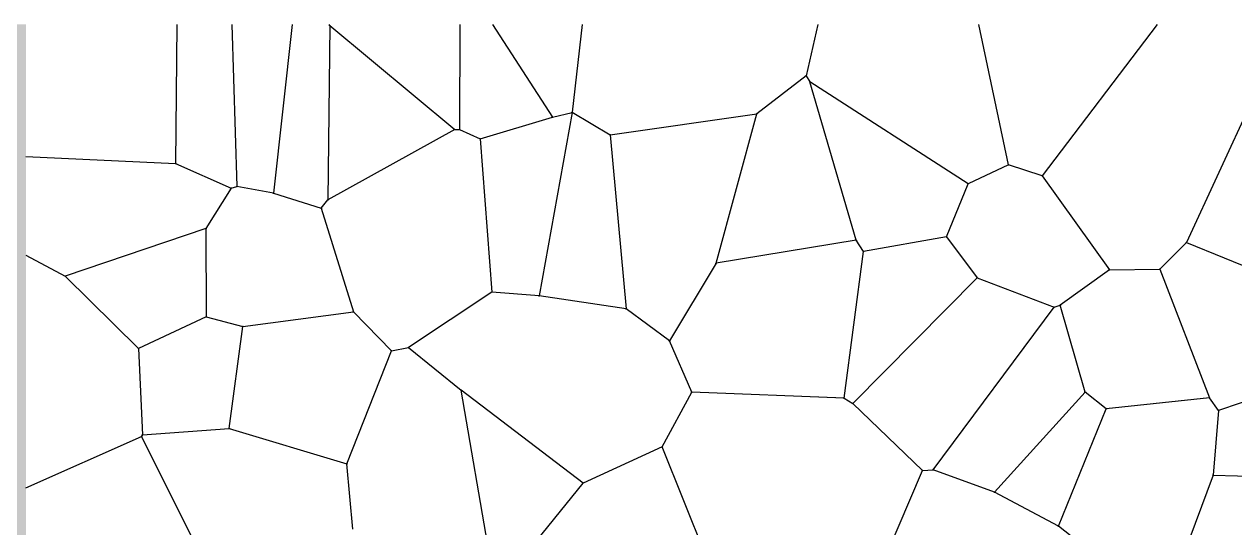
# Model space of a CAD drawing. Header units: metres. Extents: x 0 to 5000, y 0 to 2000.
# Drawn here: x 1009 to 1630, y 1242 to 1500 of the extents above; entities that cross this region are included whole.
import ezdxf

# ---------------------------------------------------------------- set-up
doc = ezdxf.new("R2010")
doc.units = ezdxf.units.M

msp = doc.modelspace()

# ---------------------------------------------------------------- hatches: boundary and pattern name
at = {"layer": 'buffer'}
msp.add_hatch(color=7, dxfattribs=at).paths.add_polyline_path([(1000, 500), (1010, 500), (1010, 1500), (1000, 1500), (1000, 500)])
at = {"layer": 'throats'}
for points in [[(1086.93, 1428.68), (1086.63, 1428.68), (1087.34, 1500), (1087.64, 1500), (1086.93, 1428.68)], [(1118.37, 1416.88), (1118.07, 1416.87), (1115.54, 1500), (1115.84, 1500), (1118.37, 1416.88)], [(1137.12, 1413.47), (1136.82, 1413.51), (1146.41, 1500.02), (1146.71, 1499.98), (1137.12, 1413.47)], [(1165.06, 1410), (1164.76, 1410), (1165.67, 1499.42), (1165.97, 1499.41), (1165.06, 1410)], [(1165.38, 1499.93), (1165.65, 1500.07), (1165.95, 1499.48), (1165.69, 1499.34), (1165.38, 1499.93)], [(1230.08, 1446.16), (1229.88, 1445.93), (1165.73, 1499.3), (1165.92, 1499.53), (1230.08, 1446.16)], [(1232.57, 1446.09), (1232.27, 1446.09), (1232.49, 1500), (1232.79, 1500), (1232.57, 1446.09)], [(1280.24, 1452.53), (1279.99, 1452.36), (1249.26, 1499.92), (1249.52, 1500.08), (1280.24, 1452.53)], [(1290.38, 1454.91), (1290.09, 1454.94), (1295.25, 1500.02), (1295.55, 1499.98), (1290.38, 1454.91)], [(1410.3, 1473.64), (1410.01, 1473.71), (1416.11, 1500.03), (1416.4, 1499.97), (1410.3, 1473.64)], [(1498.6, 1499.97), (1498.89, 1500.03), (1514.21, 1427.98), (1513.91, 1427.92), (1498.6, 1499.97)], [(1531.5, 1422.33), (1531.26, 1422.51), (1590.24, 1500.09), (1590.48, 1499.91), (1531.5, 1422.33)], [(1385.1, 1454.09), (1384.92, 1454.32), (1410.07, 1473.8), (1410.25, 1473.56), (1385.1, 1454.09)], [(1412.29, 1470.57), (1412.03, 1470.41), (1410.03, 1473.6), (1410.29, 1473.76), (1412.29, 1470.57)], [(1412.02, 1470.44), (1412.3, 1470.53), (1436.04, 1389.38), (1435.75, 1389.29), (1412.02, 1470.44)], [(1412.08, 1470.36), (1412.24, 1470.61), (1493.39, 1418.48), (1493.23, 1418.22), (1412.08, 1470.36)], [(1605.49, 1388.11), (1605.22, 1388.23), (1638.39, 1459.98), (1638.66, 1459.85), (1605.49, 1388.11)], [(1273.36, 1360.83), (1273.07, 1360.89), (1290.07, 1454.95), (1290.37, 1454.9), (1273.36, 1360.83)], [(1290.18, 1455.07), (1290.25, 1454.78), (1280.15, 1452.3), (1280.08, 1452.59), (1290.18, 1455.07)], [(1309.74, 1443.58), (1309.59, 1443.32), (1290.16, 1454.8), (1290.31, 1455.06), (1309.74, 1443.58)], [(1290.26, 1454.78), (1290.17, 1455.06), (1290.19, 1455.07), (1290.28, 1454.78), (1290.26, 1454.78)], [(1384.99, 1454.35), (1385.03, 1454.06), (1309.68, 1443.3), (1309.64, 1443.6), (1384.99, 1454.35)], [(1384.86, 1454.24), (1385.15, 1454.16), (1364.17, 1377.54), (1363.88, 1377.62), (1384.86, 1454.24)], [(1280.07, 1452.59), (1280.16, 1452.3), (1243.12, 1441.16), (1243.04, 1441.44), (1280.07, 1452.59)], [(1164.98, 1409.87), (1164.84, 1410.13), (1229.91, 1446.18), (1230.05, 1445.92), (1164.98, 1409.87)], [(1232.42, 1446.24), (1232.42, 1445.94), (1229.98, 1445.9), (1229.98, 1446.2), (1232.42, 1446.24)], [(1243.14, 1441.44), (1243.02, 1441.16), (1232.36, 1445.95), (1232.48, 1446.23), (1243.14, 1441.44)], [(1249.1, 1362.81), (1248.8, 1362.78), (1242.93, 1441.29), (1243.23, 1441.31), (1249.1, 1362.81)], [(1318.05, 1354.19), (1317.75, 1354.16), (1309.51, 1443.43), (1309.81, 1443.46), (1318.05, 1354.19)], [(1086.79, 1428.83), (1086.78, 1428.53), (1009.99, 1432.16), (1010.01, 1432.46), (1086.79, 1428.83)], [(1115.31, 1416.18), (1115.19, 1415.91), (1086.72, 1428.54), (1086.85, 1428.81), (1115.31, 1416.18)], [(1493.37, 1418.21), (1493.24, 1418.49), (1514, 1428.09), (1514.12, 1427.82), (1493.37, 1418.21)], [(1514.01, 1427.81), (1514.11, 1428.1), (1531.43, 1422.56), (1531.33, 1422.27), (1514.01, 1427.81)], [(1565.93, 1374.29), (1565.68, 1374.12), (1531.26, 1422.33), (1531.5, 1422.5), (1565.93, 1374.29)], [(1102.46, 1395.24), (1102.2, 1395.4), (1115.12, 1416.12), (1115.38, 1415.96), (1102.46, 1395.24)], [(1118.18, 1417.02), (1118.26, 1416.73), (1115.29, 1415.9), (1115.21, 1416.19), (1118.18, 1417.02)], [(1118.19, 1416.72), (1118.25, 1417.02), (1136.99, 1413.64), (1136.94, 1413.34), (1118.19, 1416.72)], [(1493.17, 1418.41), (1493.45, 1418.29), (1482.4, 1391), (1482.12, 1391.11), (1493.17, 1418.41)], [(1161.5, 1405.93), (1161.41, 1405.65), (1136.92, 1413.35), (1137.01, 1413.63), (1161.5, 1405.93)], [(1164.79, 1410.09), (1165.03, 1409.9), (1161.57, 1405.69), (1161.34, 1405.89), (1164.79, 1410.09)], [(1178.15, 1352.74), (1177.87, 1352.65), (1161.31, 1405.75), (1161.59, 1405.83), (1178.15, 1352.74)], [(1030.21, 1370.87), (1030.12, 1371.15), (1102.28, 1395.46), (1102.38, 1395.18), (1030.21, 1370.87)], [(1102.6, 1350.03), (1102.3, 1350.03), (1102.18, 1395.32), (1102.48, 1395.32), (1102.6, 1350.03)], [(1439.73, 1383.47), (1439.68, 1383.77), (1482.23, 1391.21), (1482.28, 1390.91), (1439.73, 1383.47)], [(1498.03, 1370.09), (1497.79, 1369.91), (1482.14, 1390.97), (1482.38, 1391.15), (1498.03, 1370.09)], [(1364.05, 1377.43), (1364, 1377.73), (1435.87, 1389.48), (1435.92, 1389.19), (1364.05, 1377.43)], [(1435.77, 1389.25), (1436.02, 1389.42), (1439.83, 1383.7), (1439.58, 1383.54), (1435.77, 1389.25)], [(1591.74, 1374.36), (1591.53, 1374.57), (1605.25, 1388.28), (1605.46, 1388.06), (1591.74, 1374.36)], [(1662.32, 1365.22), (1662.2, 1364.94), (1605.3, 1388.03), (1605.41, 1388.31), (1662.32, 1365.22)], [(1030.24, 1371.14), (1030.1, 1370.88), (1009.93, 1381.5), (1010.07, 1381.76), (1030.24, 1371.14)], [(1439.56, 1383.64), (1439.85, 1383.6), (1429.83, 1308.32), (1429.53, 1308.36), (1439.56, 1383.64)], [(1340.27, 1337.67), (1340.01, 1337.83), (1363.89, 1377.66), (1364.15, 1377.5), (1340.27, 1337.67)], [(1540.65, 1355.94), (1540.47, 1356.18), (1565.72, 1374.33), (1565.89, 1374.08), (1540.65, 1355.94)], [(1591.63, 1374.62), (1591.63, 1374.32), (1565.81, 1374.05), (1565.8, 1374.35), (1591.63, 1374.62)], [(1617.24, 1308.54), (1616.96, 1308.43), (1591.49, 1374.41), (1591.77, 1374.52), (1617.24, 1308.54)], [(1067.77, 1334.03), (1067.56, 1333.82), (1030.06, 1370.9), (1030.27, 1371.12), (1067.77, 1334.03)], [(1434.23, 1305.49), (1434.02, 1305.7), (1497.8, 1370.1), (1498.01, 1369.89), (1434.23, 1305.49)], [(1537.51, 1355.16), (1537.4, 1354.88), (1497.85, 1369.86), (1497.96, 1370.14), (1537.51, 1355.16)], [(1206.37, 1334.32), (1206.2, 1334.57), (1248.87, 1362.92), (1249.04, 1362.67), (1206.37, 1334.32)], [(1248.94, 1362.64), (1248.96, 1362.94), (1273.23, 1361.01), (1273.21, 1360.71), (1248.94, 1362.64)], [(1273.2, 1360.71), (1273.24, 1361.01), (1317.92, 1354.32), (1317.88, 1354.02), (1273.2, 1360.71)], [(1317.81, 1354.05), (1317.99, 1354.29), (1340.23, 1337.87), (1340.05, 1337.63), (1317.81, 1354.05)], [(1537.34, 1355.11), (1537.58, 1354.93), (1475.52, 1271.59), (1475.28, 1271.76), (1537.34, 1355.11)], [(1540.51, 1356.2), (1540.61, 1355.92), (1537.51, 1354.87), (1537.41, 1355.16), (1540.51, 1356.2)], [(1540.42, 1356.02), (1540.71, 1356.1), (1553.48, 1311.52), (1553.19, 1311.43), (1540.42, 1356.02)], [(1067.73, 1333.79), (1067.6, 1334.06), (1102.39, 1350.17), (1102.52, 1349.89), (1067.73, 1333.79)], [(1121.34, 1345.26), (1121.27, 1344.97), (1102.42, 1349.89), (1102.49, 1350.18), (1121.34, 1345.26)], [(1177.99, 1352.84), (1178.03, 1352.54), (1121.32, 1344.97), (1121.28, 1345.26), (1177.99, 1352.84)], [(1197.61, 1332.82), (1197.39, 1332.61), (1177.9, 1352.59), (1178.12, 1352.8), (1197.61, 1332.82)], [(1121.16, 1345.14), (1121.45, 1345.1), (1114.49, 1292.85), (1114.2, 1292.89), (1121.16, 1345.14)], [(1340, 1337.69), (1340.28, 1337.81), (1351.74, 1311.58), (1351.47, 1311.46), (1340, 1337.69)], [(1069.94, 1289.57), (1069.65, 1289.55), (1067.52, 1333.92), (1067.81, 1333.93), (1069.94, 1289.57)], [(1197.36, 1332.77), (1197.64, 1332.66), (1174.8, 1274.63), (1174.52, 1274.74), (1197.36, 1332.77)], [(1206.26, 1334.59), (1206.32, 1334.3), (1197.53, 1332.57), (1197.47, 1332.86), (1206.26, 1334.59)], [(1233.32, 1312.65), (1233.13, 1312.41), (1206.19, 1334.33), (1206.38, 1334.56), (1233.32, 1312.65)], [(1621.74, 1301.98), (1621.65, 1302.27), (1677.6, 1320.99), (1677.69, 1320.7), (1621.74, 1301.98)], [(1233.08, 1312.5), (1233.37, 1312.56), (1249.73, 1217.34), (1249.43, 1217.29), (1233.08, 1312.5)], [(1233.14, 1312.41), (1233.32, 1312.65), (1295.98, 1265.03), (1295.8, 1264.79), (1233.14, 1312.41)], [(1351.47, 1311.6), (1351.74, 1311.45), (1336.47, 1283.33), (1336.21, 1283.47), (1351.47, 1311.6)], [(1351.6, 1311.37), (1351.61, 1311.67), (1429.69, 1308.49), (1429.68, 1308.19), (1351.6, 1311.37)], [(1507, 1260.11), (1506.78, 1260.31), (1553.22, 1311.58), (1553.45, 1311.37), (1507, 1260.11)], [(1553.24, 1311.36), (1553.43, 1311.59), (1564.26, 1303.01), (1564.07, 1302.77), (1553.24, 1311.36)], [(1434.2, 1305.72), (1434.05, 1305.47), (1429.6, 1308.21), (1429.76, 1308.47), (1434.2, 1305.72)], [(1470, 1271.45), (1469.79, 1271.23), (1434.02, 1305.49), (1434.23, 1305.7), (1470, 1271.45)], [(1564.18, 1302.74), (1564.15, 1303.04), (1617.08, 1308.64), (1617.11, 1308.34), (1564.18, 1302.74)], [(1616.97, 1308.4), (1617.22, 1308.58), (1621.82, 1302.21), (1621.57, 1302.04), (1616.97, 1308.4)], [(1564.03, 1302.95), (1564.31, 1302.83), (1539.83, 1242.64), (1539.55, 1242.76), (1564.03, 1302.95)], [(1619.13, 1268.95), (1618.83, 1268.97), (1621.54, 1302.14), (1621.84, 1302.11), (1619.13, 1268.95)], [(1114.33, 1293.02), (1114.35, 1292.72), (1069.81, 1289.41), (1069.78, 1289.71), (1114.33, 1293.02)], [(1174.7, 1274.82), (1174.61, 1274.54), (1114.3, 1292.73), (1114.39, 1293.01), (1174.7, 1274.82)], [(1069.19, 1288.85), (1069.31, 1288.58), (1010.06, 1262.28), (1009.94, 1262.56), (1069.19, 1288.85)], [(1097.37, 1232.9), (1097.1, 1232.77), (1069.11, 1288.65), (1069.38, 1288.78), (1097.37, 1232.9)], [(1069.37, 1288.63), (1069.12, 1288.79), (1069.67, 1289.64), (1069.92, 1289.48), (1069.37, 1288.63)], [(1295.96, 1264.78), (1295.83, 1265.05), (1336.28, 1283.54), (1336.4, 1283.26), (1295.96, 1264.78)], [(1336.2, 1283.34), (1336.48, 1283.46), (1359.32, 1226.74), (1359.04, 1226.63), (1336.2, 1283.34)], [(1174.51, 1274.67), (1174.8, 1274.69), (1177.76, 1241.23), (1177.46, 1241.2), (1174.51, 1274.67)], [(1469.75, 1271.4), (1470.03, 1271.28), (1449.21, 1222.47), (1448.93, 1222.59), (1469.75, 1271.4)], [(1475.39, 1271.82), (1475.41, 1271.52), (1469.9, 1271.19), (1469.88, 1271.49), (1475.39, 1271.82)], [(1475.34, 1271.53), (1475.45, 1271.82), (1506.94, 1260.35), (1506.84, 1260.06), (1475.34, 1271.53)], [(1599.4, 1215.86), (1599.11, 1215.96), (1618.84, 1269.01), (1619.12, 1268.91), (1599.4, 1215.86)], [(1656.49, 1267.95), (1656.48, 1267.65), (1618.97, 1268.81), (1618.98, 1269.11), (1656.49, 1267.95)], [(1295.78, 1265.01), (1296.01, 1264.82), (1255.64, 1215.11), (1255.4, 1215.3), (1295.78, 1265.01)], [(1506.82, 1260.07), (1506.96, 1260.34), (1539.76, 1242.83), (1539.62, 1242.57), (1506.82, 1260.07)], [(1539.6, 1242.58), (1539.79, 1242.82), (1566.9, 1221.76), (1566.72, 1221.52), (1539.6, 1242.58)]]:
    msp.add_hatch(color=3, dxfattribs=at).paths.add_polyline_path(points)

# ---------------------------------------------------------------- linework, layer by layer
at = {"layer": 'junctions'}
for centre in [(1165.82, 1499.41), (1410.16, 1473.68), (1412.16, 1470.49), (1290.22, 1454.92), (1290.23, 1454.93), (1385.01, 1454.2), (1280.12, 1452.44), (1229.98, 1446.05), (1232.42, 1446.09), (1243.08, 1441.3), (1309.66, 1443.45), (1086.78, 1428.68), (1514.06, 1427.95), (1531.38, 1422.42), (1115.25, 1416.04), (1118.22, 1416.87), (1493.31, 1418.35), (1136.97, 1413.49), (1164.91, 1410), (1161.45, 1405.79), (1102.33, 1395.32), (1482.26, 1391.06), (1435.89, 1389.33), (1605.35, 1388.17), (1439.71, 1383.62), (1364.02, 1377.58), (1565.81, 1374.2), (1591.63, 1374.47), (1030.17, 1371.01), (1497.91, 1370), (1248.95, 1362.79), (1273.22, 1360.86), (1317.9, 1354.17), (1537.46, 1355.02), (1540.56, 1356.06), (1102.45, 1350.03), (1178.01, 1352.69), (1121.3, 1345.12), (1340.14, 1337.75), (1067.67, 1333.93), (1197.5, 1332.72), (1206.29, 1334.44), (1233.23, 1312.53), (1351.61, 1311.52), (1553.34, 1311.48), (1429.68, 1308.34), (1434.12, 1305.6), (1617.1, 1308.49), (1564.17, 1302.89), (1621.69, 1302.12), (1114.34, 1292.87), (1069.25, 1288.71), (1069.8, 1289.56), (1336.34, 1283.4), (1174.66, 1274.68), (1469.89, 1271.34), (1475.4, 1271.67), (1618.98, 1268.96), (1295.89, 1264.91), (1506.89, 1260.21), (1539.69, 1242.7)]:
    msp.add_circle(centre, 0.15, dxfattribs=at)
at = {"layer": 'throat_lines', "color": 3, "lineweight": 30}
for p, q in [((1087.49, 1500), (1086.78, 1428.68)), ((1115.69, 1500), (1118.22, 1416.87)), ((1146.56, 1500), (1136.97, 1413.49)), ((1165.82, 1499.41), (1164.91, 1410)), ((1165.82, 1499.41), (1165.51, 1500)), ((1165.82, 1499.41), (1229.98, 1446.05)), ((1232.64, 1500), (1232.42, 1446.09)), ((1249.39, 1500), (1280.12, 1452.44)), ((1295.4, 1500), (1290.23, 1454.93)), ((1416.26, 1500), (1410.16, 1473.68)), ((1514.06, 1427.95), (1498.75, 1500)), ((1590.36, 1500), (1531.38, 1422.42)), ((1410.16, 1473.68), (1385.01, 1454.2)), ((1410.16, 1473.68), (1412.16, 1470.49)), ((1493.31, 1418.35), (1412.16, 1470.49)), ((1435.89, 1389.33), (1412.16, 1470.49)), ((1638.53, 1459.91), (1605.35, 1388.17)), ((1290.22, 1454.92), (1273.22, 1360.86)), ((1280.12, 1452.44), (1290.22, 1454.92)), ((1290.23, 1454.93), (1290.22, 1454.92)), ((1290.23, 1454.93), (1309.66, 1443.45)), ((1309.66, 1443.45), (1385.01, 1454.2)), ((1364.02, 1377.58), (1385.01, 1454.2)), ((1243.08, 1441.3), (1280.12, 1452.44)), ((1229.98, 1446.05), (1164.91, 1410)), ((1229.98, 1446.05), (1232.42, 1446.09)), ((1232.42, 1446.09), (1243.08, 1441.3)), ((1243.08, 1441.3), (1248.95, 1362.79)), ((1309.66, 1443.45), (1317.9, 1354.17)), ((1010, 1432.31), (1086.78, 1428.68)), ((1086.78, 1428.68), (1115.25, 1416.04)), ((1514.06, 1427.95), (1493.31, 1418.35)), ((1531.38, 1422.42), (1514.06, 1427.95)), ((1531.38, 1422.42), (1565.81, 1374.2)), ((1115.25, 1416.04), (1102.33, 1395.32)), ((1115.25, 1416.04), (1118.22, 1416.87)), ((1136.97, 1413.49), (1118.22, 1416.87)), ((1482.26, 1391.06), (1493.31, 1418.35)), ((1136.97, 1413.49), (1161.45, 1405.79)), ((1161.45, 1405.79), (1164.91, 1410)), ((1161.45, 1405.79), (1178.01, 1352.69)), ((1102.33, 1395.32), (1030.17, 1371.01)), ((1102.33, 1395.32), (1102.45, 1350.03)), ((1482.26, 1391.06), (1439.71, 1383.62)), ((1482.26, 1391.06), (1497.91, 1370)), ((1435.89, 1389.33), (1364.02, 1377.58)), ((1439.71, 1383.62), (1435.89, 1389.33)), ((1605.35, 1388.17), (1591.63, 1374.47)), ((1605.35, 1388.17), (1662.26, 1365.08)), ((1010, 1381.63), (1030.17, 1371.01)), ((1429.68, 1308.34), (1439.71, 1383.62)), ((1364.02, 1377.58), (1340.14, 1337.75)), ((1565.81, 1374.2), (1540.56, 1356.06)), ((1565.81, 1374.2), (1591.63, 1374.47)), ((1591.63, 1374.47), (1617.1, 1308.49)), ((1030.17, 1371.01), (1067.67, 1333.93)), ((1497.91, 1370), (1434.12, 1305.6)), ((1497.91, 1370), (1537.46, 1355.02)), ((1248.95, 1362.79), (1206.29, 1334.44)), ((1273.22, 1360.86), (1248.95, 1362.79)), ((1317.9, 1354.17), (1273.22, 1360.86)), ((1340.14, 1337.75), (1317.9, 1354.17)), ((1475.4, 1271.67), (1537.46, 1355.02)), ((1537.46, 1355.02), (1540.56, 1356.06)), ((1553.34, 1311.48), (1540.56, 1356.06)), ((1102.45, 1350.03), (1067.67, 1333.93)), ((1102.45, 1350.03), (1121.3, 1345.12)), ((1121.3, 1345.12), (1178.01, 1352.69)), ((1178.01, 1352.69), (1197.5, 1332.72)), ((1114.34, 1292.87), (1121.3, 1345.12)), ((1351.61, 1311.52), (1340.14, 1337.75)), ((1067.67, 1333.93), (1069.8, 1289.56)), ((1174.66, 1274.68), (1197.5, 1332.72)), ((1197.5, 1332.72), (1206.29, 1334.44)), ((1206.29, 1334.44), (1233.23, 1312.53)), ((1677.64, 1320.84), (1621.69, 1302.12)), ((1295.89, 1264.91), (1233.23, 1312.53)), ((1249.58, 1217.32), (1233.23, 1312.53)), ((1336.34, 1283.4), (1351.61, 1311.52)), ((1429.68, 1308.34), (1351.61, 1311.52)), ((1553.34, 1311.48), (1506.89, 1260.21)), ((1564.17, 1302.89), (1553.34, 1311.48)), ((1429.68, 1308.34), (1434.12, 1305.6)), ((1434.12, 1305.6), (1469.89, 1271.34)), ((1617.1, 1308.49), (1564.17, 1302.89)), ((1621.69, 1302.12), (1617.1, 1308.49)), ((1539.69, 1242.7), (1564.17, 1302.89)), ((1621.69, 1302.12), (1618.98, 1268.96)), ((1069.8, 1289.56), (1114.34, 1292.87)), ((1114.34, 1292.87), (1174.66, 1274.68)), ((1010, 1262.42), (1069.25, 1288.71)), ((1069.8, 1289.56), (1069.25, 1288.71)), ((1069.25, 1288.71), (1097.23, 1232.84)), ((1336.34, 1283.4), (1295.89, 1264.91)), ((1359.18, 1226.68), (1336.34, 1283.4)), ((1177.61, 1241.22), (1174.66, 1274.68)), ((1449.07, 1222.53), (1469.89, 1271.34)), ((1469.89, 1271.34), (1475.4, 1271.67)), ((1506.89, 1260.21), (1475.4, 1271.67)), ((1618.98, 1268.96), (1599.26, 1215.91)), ((1618.98, 1268.96), (1656.48, 1267.8)), ((1255.52, 1215.2), (1295.89, 1264.91)), ((1539.69, 1242.7), (1506.89, 1260.21)), ((1566.81, 1221.64), (1539.69, 1242.7))]:
    msp.add_line(p, q, dxfattribs=at)

doc.saveas('drawing.dxf')
